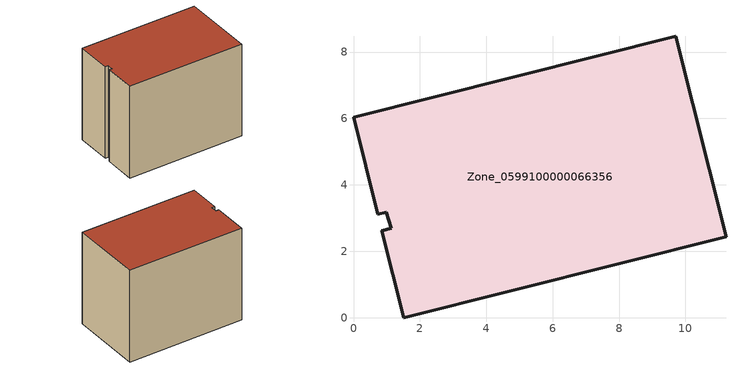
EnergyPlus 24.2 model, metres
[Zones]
Zone_0599100000066356
 floor ground (C_G): 0.85,2.62 1.13,2.69 0.98,3.18 0.73,3.12 0,6.04 9.71,8.47 11.22,2.44 1.51,0 z0
 wall outside (C_F): 0,6.04 0.73,3.12 0.98,3.18 1.13,2.69 0.85,2.62 1.51,0 11.22,2.44 9.71,8.47 0,6.04 z0:8.12
 roof outside (C_R): 0.98,3.18 1.13,2.69 0.85,2.62 1.51,0 11.22,2.44 9.71,8.47 0,6.04 0.73,3.12 z8.12
[BUILDING]
Pand.0599100000066356: North Axis=0; Terrain=City; Loads Convergence Tolerance Value=0.04; Temperature Convergence Tolerance Value=0.4; Solar Distribution=FullExterior; Maximum Number of Warmup Days=25; Minimum Number of Warmup Days=1
[Site:Location]
Rotterdam.The.Hague.AP_ZH_NLD Design_Conditions: Latitude=51.96; Longitude=4.45; Time Zone=1; Elevation=-4.5
[SITE:GROUNDTEMPERATURE:BUILDINGSURFACE]
18, 18, 18, 18, 18, 18, 18, 18, 18, 18, 18, 18
[MATERIAL] Thermal Absorptance=0.9; Solar Absorptance=0.7; Visible Absorptance=0.7
Name | Roughness | Thickness | Conductivity | Density | Specific Heat
G.TC.1975-1991 | MediumSmooth | 0.15 | 0.288461 | 540 | 1210
F.TC.1975-1991 | Rough | 0.3 | 0.230769 | 1920 | 840
R.TC.1975-1991 | MediumRough | 0.2 | 0.153846 | 1500 | 1000
[CONSTRUCTION]
C_G: G.TC.1975-1991
C_F: F.TC.1975-1991
C_R: R.TC.1975-1991
[ZONE]
Zone_0599100000066356: Type=1; Multiplier=1; Ceiling Height=Autocalculate; Volume=Autocalculate; Floor Area=autocalculate; Part of Total Floor Area=Yes
[ZONEINFILTRATION:DESIGNFLOWRATE]
Infil_Zone_0599100000066356: Zone or ZoneList or Space or SpaceList=Zone_0599100000066356; Schedule=AlwaysOn; Design Flow Rate Calculation Method=Flow/Area; Flow Rate per Floor Area=0.003; Constant Term Coefficient=1; Temperature Term Coefficient=0; Velocity Term Coefficient=0; Velocity Squared Term Coefficient=0
[HVACTEMPLATE:ZONE:IDEALLOADSAIRSYSTEM]
Zone_0599100000066356: Maximum Heating Supply Air Temperature=50; Minimum Cooling Supply Air Temperature=13; Maximum Heating Supply Air Humidity Ratio=0.0156; Minimum Cooling Supply Air Humidity Ratio=0.0077; Heating Limit=NoLimit; Cooling Limit=NoLimit; Dehumidification Control Type=ConstantSensibleHeatRatio; Cooling Sensible Heat Ratio=0.7; Dehumidification Setpoint=60; Humidification Control Type=None; Humidification Setpoint=30; Outdoor Air Method=None; Outdoor Air Flow Rate per Person=0.00944; Outdoor Air Flow Rate per Zone Floor Area=0; Outdoor Air Flow Rate per Zone=0; Demand Controlled Ventilation Type=None; Outdoor Air Economizer Type=NoEconomizer; Heat Recovery Type=None; Sensible Heat Recovery Effectiveness=0.7; Latent Heat Recovery Effectiveness=0.65
[ZONECONTROL:THERMOSTAT]
ThermostatControl_Zone_0599100000066356: Zone or ZoneList=Zone_0599100000066356; Control Type Schedule=DualSetpointControlType; Control 1=Thermostat_Zone_0599100000066356; Temperature Difference Between Cutout And Setpoint=0
[THERMOSTATSETPOINT:DUALSETPOINT]
Thermostat_Zone_0599100000066356: Heating Setpoint Temperature Schedule=HeatingSetpoint_Zone_0599100000066356; Cooling Setpoint Temperature Schedule=CoolingSetpoint_Zone_0599100000066356
[SCHEDULE:COMPACT]
HeatingSetpoint_Zone_0599100000066356: Through: 12/31, For: AllDays, Until: 24:00, 21
CoolingSetpoint_Zone_0599100000066356: Through: 12/31, For: AllDays, Until: 24:00, 24
DualSetpointControlType: Through: 12/31, For: AllDays, Until: 24:00, 4
AlwaysOn: Through: 12/31, For: AllDays, Until: 24:00, 1
